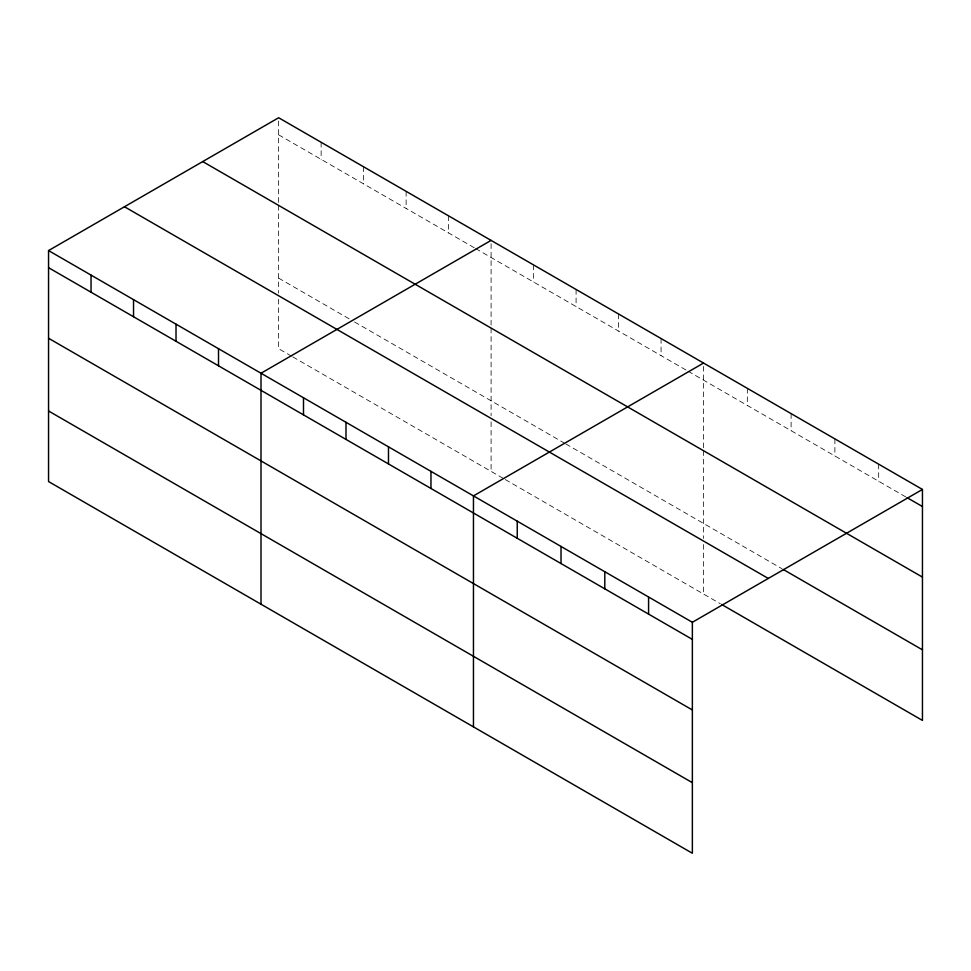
<?xml version="1.0" encoding="UTF-8"?>
<svg xmlns="http://www.w3.org/2000/svg" width="971" height="971" viewBox="0 0 971 971"><rect width="100%" height="100%" fill="white"/><g stroke="black" fill="none" stroke-linecap="round" stroke-linejoin="round"><path stroke-width="0.73" stroke-dasharray="4.86 3.64" d="M278.641 202.417L278.641 117.746M491.095 325.067L491.095 240.395M703.55 447.728L703.55 363.057M278.641 134.835L474.358 247.823M475.644 248.576L686.813 370.485M688.099 371.238L905.712 496.873M278.641 278.131L349.463 319.022M354.609 321.996L564.491 443.164M565.777 443.917L782.104 568.8M291.518 356.151L278.641 348.723L278.641 299.165M292.805 356.891L503.973 478.812M505.26 479.553L720.3 603.707M878.67 464.162L878.67 481.252M834.89 438.892L834.89 455.982M791.11 413.61L791.11 430.699M747.33 388.339L747.33 405.429M703.55 450.738L703.55 538.468M703.55 544.476L703.55 594.034M661.069 338.527L661.069 355.617M618.576 313.997L618.576 331.087M576.082 289.467L576.082 306.557M533.589 264.937L533.589 282.027M491.095 328.077L491.095 415.819M491.095 421.815L491.095 471.384M448.614 215.865L448.614 232.955M406.121 191.336L406.121 208.425M363.627 166.806L363.627 183.895M321.134 142.276L321.134 159.365M278.641 205.415L278.641 293.157"/><path stroke-width="1.46" d="M48.55 250.579L692.359 622.277L692.359 853.254L48.55 481.555L48.55 250.579L278.641 117.746L922.45 489.445L922.45 720.421L721.587 604.448M491.095 240.395L261.005 373.24L261.005 604.217M703.55 363.057L473.46 495.902L473.46 726.878M692.359 622.277L922.45 489.445M906.999 497.613L922.45 506.534M202.708 161.574L922.45 577.114M783.391 569.552L922.45 649.83M124.482 206.75L768.292 578.449M48.55 267.68L692.359 639.379M48.55 338.26L692.359 709.959M48.55 410.976L692.359 782.675M648.579 597.007L648.579 614.097M604.799 571.737L604.799 588.827M561.02 546.455L561.02 563.544M517.24 521.184L517.24 538.274M430.966 471.372L430.966 488.462M388.485 446.842L388.485 463.932M345.992 422.312L345.992 439.402M303.498 397.782L303.498 414.872M218.511 348.71L218.511 365.8M176.018 324.18L176.018 341.27M133.537 299.651L133.537 316.74M91.043 275.121L91.043 292.21"/></g></svg>
